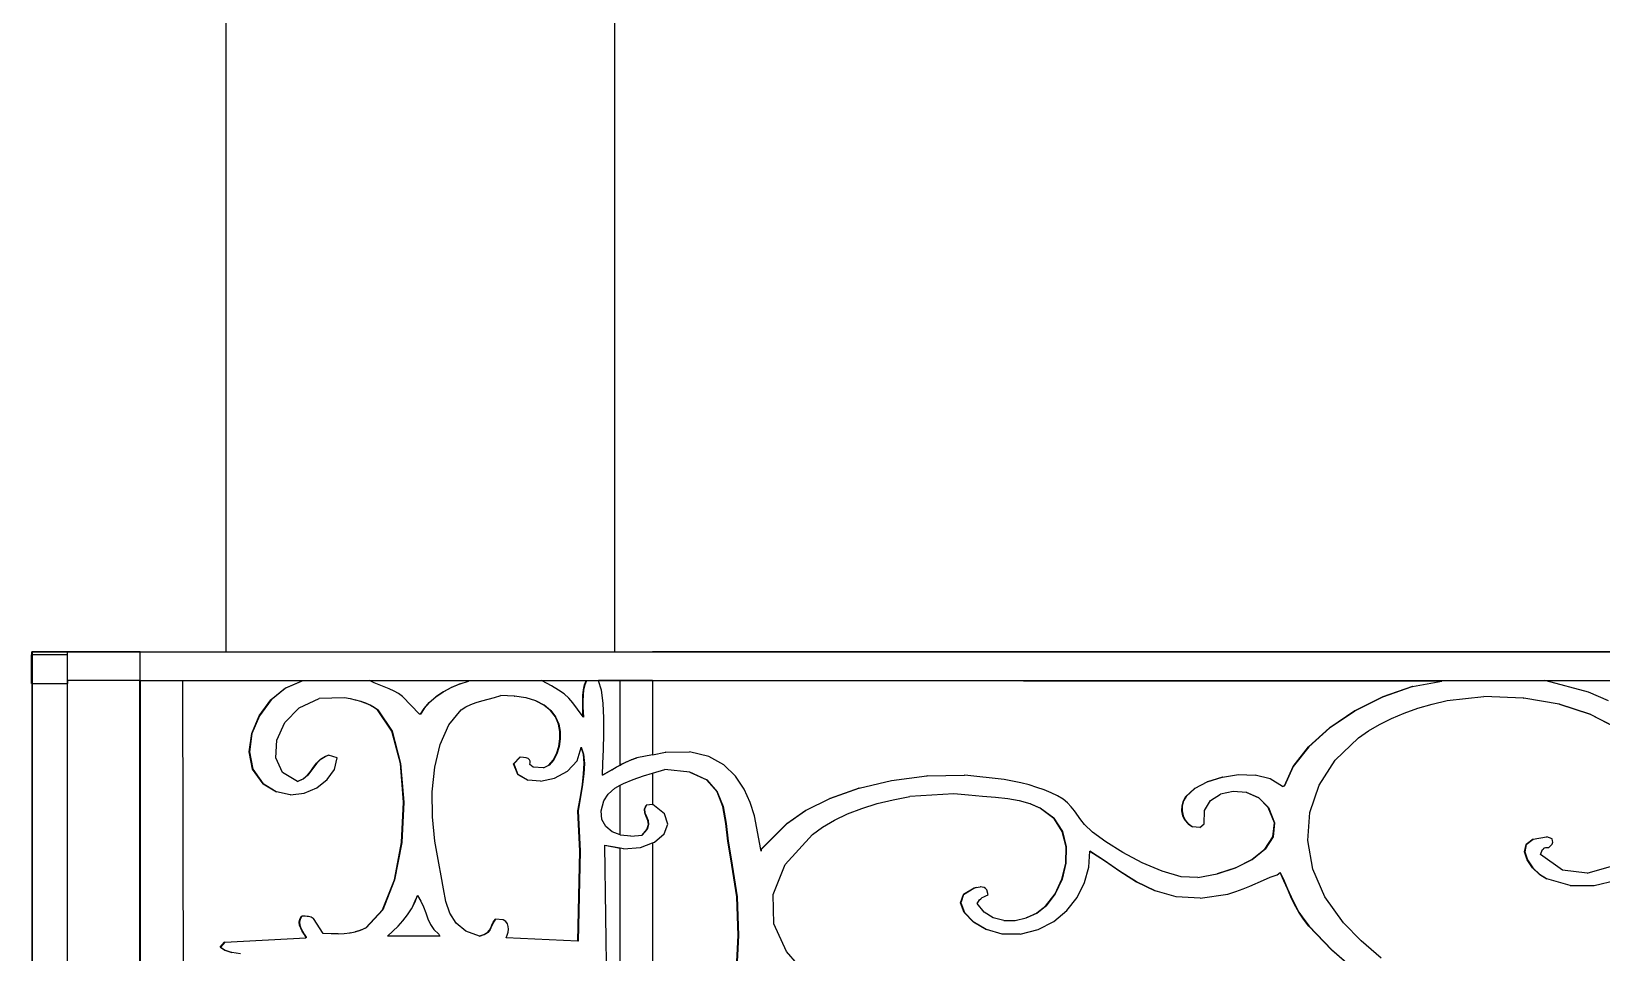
# Model space of a CAD drawing. Header units: inches. Extents: x 1397 to 20304, y -27267 to -746.
# Drawn here: x 13916.46 to 13952.83, y -23844.72 to -23823.38 of the extents above; entities that cross this region are included whole.
import ezdxf

# ---------------------------------------------------------------- set-up
doc = ezdxf.new("R2010")
doc.units = ezdxf.units.IN
doc.header["$LTSCALE"] = 17
doc.header["$MEASUREMENT"] = 0
doc.layers.add('25 BOT BAR', color=12, linetype='Continuous', lineweight=25)

# ---------------------------------------------------------------- blocks, each defined once
blk = doc.blocks.new('A$C99292ed1')
for p, q in [((0, 28.995), (0, 29.825)), ((0.01, 29.825), (0, 29.825)), ((0.015, 29.91), (0.01, 29.91)), ((0.01, 29.825), (0.01, 29.91)), ((0.01, 29.081), (0.01, 29.825)), ((0.015, 29.825), (0.01, 29.825)), ((2.519, 29.91), (0.015, 29.91)), ((0.015, 29.825), (0.015, 29.91)), ((0.825, 29.825), (0.015, 29.825)), ((0.015, 29.825), (0.015, 29.081)), ((0.825, 29.825), (0.825, 29.081)), ((0.839, 29.081), (0.839, 29.91)), ((2.519, 29.081), (2.519, 29.91)), ((2.519, 29.91), (3.227, 29.91)), ((3.227, 29.91), (13.639, 29.91)), ((13.639, 29.91), (14.387, 29.91)), ((36.749, 29.91), (14.387, 29.91)), ((0, 28.995), (0.015, 28.995)), ((0.01, 29.081), (0.015, 29.081)), ((0.015, 29.081), (0.015, 28.995)), ((0.015, 28.995), (0.825, 28.995)), ((0.015, 0), (0.015, 28.995)), ((0.825, 29.081), (0.825, 28.995)), ((0.839, 29.081), (0.825, 29.081)), ((0.839, 28.995), (0.825, 28.995)), ((0.839, 29.081), (0.839, 28.995)), ((2.514, 29.081), (0.839, 29.081)), ((0.839, 0), (0.839, 28.995)), ((2.514, 0), (2.514, 29.081)), ((2.519, 29.081), (2.514, 29.081)), ((2.519, 29.07), (2.519, 29.081)), ((3.511, 29.07), (2.519, 29.07)), ((2.519, 29.07), (2.519, 15.371)), ((3.511, 29.07), (3.511, 29.081)), ((3.511, 29.081), (6.259, 29.081)), ((3.524, 15.371), (3.511, 29.07)), ((6.259, 29.07), (3.511, 29.07)), ((5.545, 28.519), (5.88, 28.866)), ((5.884, 28.866), (5.55, 28.519)), ((5.88, 28.866), (6.259, 29.06)), ((5.884, 28.866), (5.88, 28.866)), ((6.263, 29.06), (5.884, 28.866)), ((6.259, 29.07), (6.259, 29.081)), ((6.259, 29.081), (6.263, 29.081)), ((6.259, 29.06), (6.259, 29.07)), ((6.263, 29.07), (6.259, 29.07)), ((6.263, 29.06), (6.259, 29.06)), ((6.263, 29.081), (6.263, 29.07)), ((7.844, 29.07), (6.263, 29.07)), ((6.263, 29.07), (6.263, 29.06)), ((7.844, 29.07), (7.826, 29.081)), ((7.826, 29.081), (10.127, 29.081)), ((7.938, 29.015), (7.844, 29.07)), ((10.127, 29.07), (7.844, 29.07)), ((8.054, 28.956), (7.938, 29.015)), ((8.172, 28.898), (8.054, 28.956)), ((8.289, 28.84), (8.172, 28.898)), ((8.4, 28.777), (8.289, 28.84)), ((8.503, 28.706), (8.4, 28.777)), ((9.365, 28.607), (9.537, 28.755)), ((9.542, 28.755), (9.37, 28.607)), ((9.537, 28.755), (9.726, 28.884)), ((9.542, 28.755), (9.537, 28.755)), ((9.731, 28.884), (9.542, 28.755)), ((9.726, 28.884), (9.924, 28.987)), ((9.731, 28.884), (9.726, 28.884)), ((9.929, 28.987), (9.731, 28.884)), ((9.929, 28.987), (9.924, 28.987)), ((9.929, 28.987), (10.127, 29.06)), ((10.127, 29.07), (10.127, 29.081)), ((10.127, 29.081), (10.132, 29.081)), ((10.127, 29.06), (10.127, 29.07)), ((10.132, 29.07), (10.127, 29.07)), ((10.132, 29.06), (10.127, 29.06)), ((10.132, 29.081), (10.132, 29.07)), ((11.834, 29.07), (10.132, 29.07)), ((10.132, 29.07), (10.132, 29.06)), ((11.834, 29.07), (11.818, 29.081)), ((11.818, 29.081), (12.855, 29.081)), ((12.044, 28.931), (11.834, 29.07)), ((12.851, 29.07), (11.834, 29.07)), ((12.213, 28.807), (12.044, 28.931)), ((12.342, 28.693), (12.213, 28.807)), ((12.773, 28.657), (12.786, 28.816)), ((12.791, 28.816), (12.778, 28.657)), ((12.786, 28.816), (12.812, 28.96)), ((12.791, 28.816), (12.786, 28.816)), ((12.817, 28.96), (12.791, 28.816)), ((12.812, 28.96), (12.851, 29.07)), ((12.817, 28.96), (12.812, 28.96)), ((12.856, 29.07), (12.817, 28.96)), ((12.851, 29.07), (12.855, 29.081)), ((12.856, 29.07), (12.851, 29.07)), ((12.855, 29.081), (12.859, 29.081)), ((12.859, 29.081), (12.856, 29.07)), ((13.135, 29.07), (12.856, 29.07)), ((13.135, 29.07), (13.132, 29.081)), ((13.639, 29.08), (13.132, 29.081)), ((13.206, 28.802), (13.135, 29.07)), ((13.639, 29.07), (13.135, 29.07)), ((13.247, 28.429), (13.206, 28.802)), ((14.387, 29.079), (13.639, 29.08)), ((13.639, 29.07), (13.639, 29.08)), ((14.387, 29.07), (13.639, 29.07)), ((13.639, 26.635), (13.639, 29.07)), ((14.387, 29.079), (14.387, 29.07)), ((14.387, 29.079), (22.979, 29.07)), ((14.387, 29.07), (14.387, 26.932)), ((22.979, 29.07), (14.387, 29.07)), ((22.979, 29.07), (22.984, 29.07)), ((35.085, 29.07), (22.984, 29.07)), ((22.984, 29.07), (32.668, 29.06)), ((31.3, 28.612), (31.982, 28.908)), ((31.987, 28.908), (31.305, 28.612)), ((31.987, 28.908), (31.982, 28.908)), ((31.987, 28.908), (32.668, 29.06)), ((32.668, 29.06), (32.672, 29.06)), ((35.085, 29.07), (35.053, 29.081)), ((35.053, 29.081), (36.734, 29.076)), ((36.07, 28.749), (35.085, 29.07)), ((36.734, 29.07), (35.085, 29.07)), ((36.531, 28.498), (36.07, 28.749)), ((5.279, 28.065), (5.545, 28.519)), ((5.55, 28.519), (5.284, 28.065)), ((5.55, 28.519), (5.545, 28.519)), ((6.199, 28.294), (6.666, 28.561)), ((7.255, 28.583), (6.666, 28.561)), ((7.383, 28.553), (7.255, 28.583)), ((7.388, 28.553), (7.383, 28.553)), ((7.51, 28.517), (7.388, 28.553)), ((7.515, 28.517), (7.51, 28.517)), ((7.63, 28.474), (7.515, 28.517)), ((7.743, 28.424), (7.63, 28.474)), ((7.635, 28.474), (7.63, 28.474)), ((7.635, 28.474), (7.748, 28.424)), ((7.846, 28.367), (7.743, 28.424)), ((7.748, 28.424), (7.743, 28.424)), ((7.748, 28.424), (7.851, 28.367)), ((8.594, 28.624), (8.503, 28.706)), ((8.59, 28.623), (8.591, 28.622)), ((8.991, 28.106), (8.594, 28.624)), ((9.096, 28.277), (9.216, 28.446)), ((9.221, 28.446), (9.101, 28.277)), ((9.216, 28.446), (9.365, 28.607)), ((9.221, 28.446), (9.216, 28.446)), ((9.37, 28.607), (9.221, 28.446)), ((9.37, 28.607), (9.365, 28.607)), ((10.062, 28.322), (10.177, 28.393)), ((10.177, 28.393), (10.301, 28.451)), ((10.301, 28.451), (10.434, 28.499)), ((10.434, 28.499), (10.723, 28.591)), ((10.723, 28.591), (10.875, 28.645)), ((11.182, 28.632), (10.875, 28.645)), ((11.182, 28.632), (11.187, 28.632)), ((11.453, 28.579), (11.187, 28.632)), ((11.458, 28.579), (11.453, 28.579)), ((11.684, 28.49), (11.458, 28.579)), ((11.875, 28.367), (11.684, 28.49)), ((11.688, 28.49), (11.684, 28.49)), ((11.688, 28.49), (11.879, 28.367)), ((12.447, 28.574), (12.342, 28.693)), ((12.545, 28.433), (12.447, 28.574)), ((12.652, 28.254), (12.545, 28.433)), ((12.769, 28.491), (12.773, 28.657)), ((12.771, 28.325), (12.769, 28.491)), ((12.774, 28.491), (12.769, 28.491)), ((12.778, 28.657), (12.773, 28.657)), ((12.778, 28.657), (12.774, 28.491)), ((12.774, 28.491), (12.776, 28.325)), ((13.262, 27.997), (13.247, 28.429)), ((30.652, 28.202), (31.3, 28.612)), ((31.305, 28.612), (30.657, 28.202)), ((31.305, 28.612), (31.3, 28.612)), ((32.114, 28.278), (32.447, 28.399)), ((32.447, 28.399), (32.796, 28.5)), ((32.796, 28.5), (33.64, 28.624)), ((34.563, 28.57), (33.64, 28.624)), ((34.563, 28.57), (34.568, 28.57)), ((35.387, 28.396), (34.568, 28.57)), ((36.101, 28.111), (35.387, 28.396)), ((35.392, 28.396), (35.387, 28.396)), ((35.392, 28.396), (36.105, 28.111)), ((5.104, 27.549), (5.279, 28.065)), ((5.284, 28.065), (5.109, 27.549)), ((5.284, 28.065), (5.279, 28.065)), ((5.867, 27.864), (6.199, 28.294)), ((7.939, 28.303), (7.846, 28.367)), ((7.851, 28.367), (7.846, 28.367)), ((7.851, 28.367), (7.944, 28.303)), ((8.019, 28.23), (7.939, 28.303)), ((7.944, 28.303), (7.939, 28.303)), ((7.944, 28.303), (8.024, 28.23)), ((8.349, 27.616), (8.019, 28.23)), ((8.024, 28.23), (8.019, 28.23)), ((8.024, 28.23), (8.354, 27.616)), ((9.011, 28.106), (8.991, 28.106)), ((9.011, 28.106), (9.096, 28.277)), ((9.016, 28.106), (9.011, 28.106)), ((9.101, 28.277), (9.016, 28.106)), ((9.101, 28.277), (9.096, 28.277)), ((9.669, 27.799), (9.958, 28.23)), ((9.958, 28.23), (10.062, 28.322)), ((12.026, 28.212), (11.875, 28.367)), ((11.879, 28.367), (11.875, 28.367)), ((11.879, 28.367), (12.031, 28.212)), ((12.138, 28.027), (12.026, 28.212)), ((12.031, 28.212), (12.026, 28.212)), ((12.031, 28.212), (12.142, 28.027)), ((12.21, 27.816), (12.138, 28.027)), ((12.142, 28.027), (12.138, 28.027)), ((12.142, 28.027), (12.215, 27.816)), ((12.78, 28.032), (12.652, 28.254)), ((12.776, 28.166), (12.771, 28.325)), ((12.776, 28.325), (12.771, 28.325)), ((12.776, 28.325), (12.781, 28.166)), ((12.78, 28.032), (12.776, 28.166)), ((12.781, 28.166), (12.776, 28.166)), ((12.785, 28.023), (12.78, 28.032)), ((12.781, 28.166), (12.785, 28.023)), ((30.07, 27.708), (30.652, 28.202)), ((30.657, 28.202), (30.075, 27.708)), ((30.657, 28.202), (30.652, 28.202)), ((31.501, 27.983), (31.798, 28.139)), ((31.798, 28.139), (32.114, 28.278)), ((36.698, 27.722), (36.101, 28.111)), ((36.105, 28.111), (36.101, 28.111)), ((36.105, 28.111), (36.702, 27.722)), ((5.683, 27.353), (5.867, 27.864)), ((9.466, 27.234), (9.669, 27.799)), ((12.24, 27.611), (12.21, 27.816)), ((12.215, 27.816), (12.21, 27.816)), ((12.215, 27.816), (12.245, 27.611)), ((13.261, 27.538), (13.262, 27.997)), ((29.584, 27.161), (30.07, 27.708)), ((30.075, 27.708), (29.589, 27.161)), ((30.075, 27.708), (30.07, 27.708)), ((30.97, 27.623), (31.224, 27.81)), ((31.224, 27.81), (31.501, 27.983)), ((5.045, 27.019), (5.104, 27.549)), ((5.109, 27.549), (5.049, 27.019)), ((5.109, 27.549), (5.104, 27.549)), ((5.663, 26.843), (5.683, 27.353)), ((8.548, 26.683), (8.349, 27.616)), ((8.354, 27.616), (8.349, 27.616)), ((8.354, 27.616), (8.553, 26.683)), ((12.217, 27.169), (12.242, 27.391)), ((12.247, 27.391), (12.222, 27.169)), ((12.242, 27.391), (12.24, 27.611)), ((12.245, 27.611), (12.24, 27.611)), ((12.247, 27.391), (12.242, 27.391)), ((12.245, 27.611), (12.247, 27.391)), ((13.25, 27.088), (13.261, 27.538)), ((30.2, 26.78), (30.738, 27.422)), ((30.738, 27.422), (30.97, 27.623)), ((5.124, 26.518), (5.045, 27.019)), ((5.049, 27.019), (5.045, 27.019)), ((5.049, 27.019), (5.129, 26.518)), ((6.804, 26.882), (6.879, 26.924)), ((6.881, 26.923), (6.809, 26.882)), ((6.879, 26.924), (6.881, 26.923)), ((6.883, 26.924), (6.881, 26.923)), ((7.082, 26.841), (6.883, 26.924)), ((9.341, 26.576), (9.466, 27.234)), ((12.088, 26.777), (12.165, 26.96)), ((12.17, 26.96), (12.093, 26.777)), ((12.165, 26.96), (12.217, 27.169)), ((12.17, 26.96), (12.165, 26.96)), ((12.222, 27.169), (12.17, 26.96)), ((12.222, 27.169), (12.217, 27.169)), ((12.64, 26.757), (12.733, 27.143)), ((12.733, 27.143), (12.736, 27.152)), ((12.786, 26.948), (12.733, 27.143)), ((12.736, 27.152), (12.79, 26.948)), ((12.803, 26.683), (12.786, 26.948)), ((12.79, 26.948), (12.786, 26.948)), ((12.79, 26.948), (12.808, 26.683)), ((13.238, 26.678), (13.25, 27.088)), ((14.387, 26.932), (14.025, 26.841)), ((14.387, 26.932), (14.69, 27.007)), ((14.694, 27.007), (14.69, 27.007)), ((14.694, 27.007), (15.241, 27.015)), ((15.246, 27.015), (15.241, 27.015)), ((15.69, 26.883), (15.246, 27.015)), ((29.224, 26.592), (29.584, 27.161)), ((29.589, 27.161), (29.229, 26.592)), ((29.589, 27.161), (29.584, 27.161)), ((5.818, 26.417), (5.663, 26.843)), ((6.471, 26.455), (6.536, 26.576)), ((6.541, 26.576), (6.476, 26.455)), ((6.536, 26.576), (6.605, 26.694)), ((6.541, 26.576), (6.536, 26.576)), ((6.61, 26.694), (6.541, 26.576)), ((6.605, 26.694), (6.69, 26.799)), ((6.61, 26.694), (6.605, 26.694)), ((6.694, 26.799), (6.61, 26.694)), ((6.69, 26.799), (6.804, 26.882)), ((6.694, 26.799), (6.69, 26.799)), ((6.809, 26.882), (6.694, 26.799)), ((6.809, 26.882), (6.804, 26.882)), ((7.019, 26.508), (7.082, 26.841)), ((8.622, 25.565), (8.548, 26.683)), ((8.553, 26.683), (8.548, 26.683)), ((8.553, 26.683), (8.627, 25.565)), ((9.284, 25.862), (9.341, 26.576)), ((11.169, 26.675), (11.317, 26.862)), ((11.267, 26.365), (11.169, 26.675)), ((11.173, 26.675), (11.169, 26.675)), ((11.322, 26.862), (11.173, 26.675)), ((11.173, 26.675), (11.271, 26.365)), ((11.322, 26.862), (11.317, 26.862)), ((11.322, 26.862), (11.324, 26.861)), ((11.398, 26.856), (11.324, 26.861)), ((11.458, 26.842), (11.398, 26.856)), ((11.504, 26.82), (11.458, 26.842)), ((11.535, 26.79), (11.504, 26.82)), ((11.552, 26.752), (11.535, 26.79)), ((11.545, 26.654), (11.555, 26.707)), ((11.62, 26.571), (11.545, 26.654)), ((11.555, 26.707), (11.552, 26.752)), ((11.863, 26.551), (11.62, 26.571)), ((11.863, 26.551), (11.987, 26.636)), ((11.868, 26.551), (11.863, 26.551)), ((11.992, 26.636), (11.868, 26.551)), ((11.987, 26.636), (12.088, 26.777)), ((11.992, 26.636), (11.987, 26.636)), ((12.093, 26.777), (11.992, 26.636)), ((12.093, 26.777), (12.088, 26.777)), ((12.418, 26.454), (12.64, 26.757)), ((12.792, 26.381), (12.803, 26.683)), ((12.808, 26.683), (12.797, 26.381)), ((12.808, 26.683), (12.803, 26.683)), ((13.232, 26.346), (13.238, 26.678)), ((13.441, 26.493), (13.548, 26.571)), ((13.553, 26.571), (13.446, 26.493)), ((13.548, 26.571), (13.639, 26.635)), ((13.553, 26.571), (13.548, 26.571)), ((13.639, 26.631), (13.553, 26.571)), ((13.639, 26.635), (13.658, 26.648)), ((13.663, 26.648), (13.639, 26.631)), ((13.639, 26.631), (13.639, 26.635)), ((13.658, 26.648), (13.772, 26.72)), ((13.663, 26.648), (13.658, 26.648)), ((13.777, 26.72), (13.663, 26.648)), ((13.772, 26.72), (13.892, 26.785)), ((13.777, 26.72), (13.772, 26.72)), ((13.897, 26.785), (13.777, 26.72)), ((13.892, 26.785), (14.02, 26.841)), ((13.897, 26.785), (13.892, 26.785)), ((14.025, 26.841), (13.897, 26.785)), ((14.025, 26.841), (14.02, 26.841)), ((16.04, 26.64), (15.69, 26.883)), ((16.308, 26.316), (16.04, 26.64)), ((29.023, 26.032), (29.224, 26.592)), ((29.229, 26.592), (29.027, 26.032)), ((29.229, 26.592), (29.224, 26.592)), ((29.826, 26.052), (30.2, 26.78)), ((5.366, 26.094), (5.124, 26.518)), ((5.129, 26.518), (5.124, 26.518)), ((5.129, 26.518), (5.371, 26.094)), ((6.162, 26.158), (5.818, 26.417)), ((6.162, 26.158), (6.296, 26.237)), ((6.301, 26.237), (6.164, 26.157)), ((6.296, 26.237), (6.395, 26.339)), ((6.301, 26.237), (6.296, 26.237)), ((6.4, 26.339), (6.301, 26.237)), ((6.395, 26.339), (6.471, 26.455)), ((6.4, 26.339), (6.395, 26.339)), ((6.476, 26.455), (6.4, 26.339)), ((6.476, 26.455), (6.471, 26.455)), ((6.613, 25.976), (6.854, 26.212)), ((6.854, 26.212), (7.019, 26.508)), ((11.491, 26.198), (11.267, 26.365)), ((11.271, 26.365), (11.267, 26.365)), ((11.271, 26.365), (11.495, 26.198)), ((11.495, 26.198), (11.491, 26.198)), ((11.79, 26.164), (11.495, 26.198)), ((11.795, 26.164), (12.119, 26.253)), ((12.119, 26.253), (12.418, 26.454)), ((12.763, 26.068), (12.792, 26.381)), ((12.797, 26.381), (12.768, 26.068)), ((12.797, 26.381), (12.792, 26.381)), ((13.339, 26.416), (13.231, 26.343)), ((13.231, 26.343), (13.232, 26.346)), ((13.232, 26.346), (13.335, 26.416)), ((13.335, 26.416), (13.441, 26.493)), ((13.339, 26.416), (13.335, 26.416)), ((13.446, 26.493), (13.339, 26.416)), ((13.446, 26.493), (13.441, 26.493)), ((13.713, 26.1), (13.938, 26.219)), ((13.938, 26.219), (14.181, 26.322)), ((14.181, 26.322), (14.387, 26.401)), ((14.387, 26.401), (14.67, 26.509)), ((14.387, 26.401), (14.387, 25.491)), ((15.248, 26.431), (14.67, 26.509)), ((15.639, 26.205), (15.248, 26.431)), ((15.248, 26.431), (15.253, 26.431)), ((15.253, 26.431), (15.644, 26.205)), ((15.644, 26.205), (15.639, 26.205)), ((15.881, 25.862), (15.639, 26.205)), ((15.644, 26.205), (15.885, 25.862)), ((16.508, 25.941), (16.308, 26.316)), ((19.17, 25.968), (19.919, 26.192)), ((19.924, 26.192), (19.919, 26.192)), ((19.924, 26.192), (20.742, 26.322)), ((20.746, 26.322), (20.742, 26.322)), ((20.746, 26.322), (21.616, 26.338)), ((21.621, 26.338), (21.616, 26.338)), ((22.53, 26.219), (21.621, 26.338)), ((22.728, 26.173), (22.53, 26.219)), ((27.236, 26.149), (27.585, 26.288)), ((27.59, 26.288), (27.241, 26.149)), ((27.59, 26.288), (27.585, 26.288)), ((27.59, 26.288), (27.962, 26.358)), ((27.962, 26.358), (28.344, 26.345)), ((28.691, 26.235), (28.344, 26.345)), ((28.976, 26.013), (28.691, 26.235)), ((5.669, 25.86), (5.366, 26.094)), ((5.371, 26.094), (5.366, 26.094)), ((5.371, 26.094), (5.674, 25.86)), ((5.674, 25.86), (5.669, 25.86)), ((5.993, 25.777), (5.674, 25.86)), ((5.998, 25.777), (6.319, 25.824)), ((6.164, 26.157), (6.162, 26.158)), ((6.319, 25.824), (6.613, 25.976)), ((9.287, 25.134), (9.284, 25.862)), ((11.791, 26.164), (11.79, 26.164)), ((11.795, 26.164), (11.791, 26.164)), ((12.724, 25.768), (12.763, 26.068)), ((12.768, 26.068), (12.729, 25.768)), ((12.768, 26.068), (12.763, 26.068)), ((13.36, 25.795), (13.516, 25.961)), ((13.516, 25.961), (13.639, 26.048)), ((13.639, 26.048), (13.713, 26.1)), ((13.639, 24.614), (13.639, 26.048)), ((15.885, 25.862), (15.881, 25.862)), ((16.015, 25.431), (15.881, 25.862)), ((15.885, 25.862), (16.02, 25.431)), ((16.652, 25.546), (16.508, 25.941)), ((18.498, 25.67), (19.165, 25.968)), ((19.17, 25.968), (18.503, 25.67)), ((19.17, 25.968), (19.165, 25.968)), ((22.921, 26.119), (22.728, 26.173)), ((23.109, 26.058), (22.921, 26.119)), ((23.29, 25.989), (23.109, 26.058)), ((23.461, 25.914), (23.29, 25.989)), ((23.622, 25.831), (23.461, 25.914)), ((23.77, 25.742), (23.622, 25.831)), ((26.741, 25.721), (26.945, 25.955)), ((26.949, 25.955), (26.746, 25.721)), ((26.945, 25.955), (27.236, 26.149)), ((26.949, 25.955), (26.945, 25.955)), ((27.241, 26.149), (26.949, 25.955)), ((27.241, 26.149), (27.236, 26.149)), ((27.84, 25.871), (27.546, 25.793)), ((28.145, 25.836), (27.84, 25.871)), ((28.43, 25.684), (28.145, 25.836)), ((28.15, 25.836), (28.145, 25.836)), ((28.15, 25.836), (28.435, 25.684)), ((28.976, 26.013), (29.023, 26.032)), ((28.978, 26.011), (28.976, 26.013)), ((29.027, 26.032), (28.978, 26.011)), ((29.027, 26.032), (29.023, 26.032)), ((29.616, 25.266), (29.826, 26.052)), ((5.996, 25.778), (5.993, 25.777)), ((5.998, 25.777), (5.996, 25.778)), ((8.574, 24.395), (8.622, 25.565)), ((8.627, 25.565), (8.579, 24.395)), ((8.627, 25.565), (8.622, 25.565)), ((12.656, 25.306), (12.724, 25.768)), ((12.729, 25.768), (12.661, 25.306)), ((12.729, 25.768), (12.724, 25.768)), ((13.195, 25.308), (13.256, 25.597)), ((13.256, 25.597), (13.36, 25.795)), ((14.198, 25.355), (14.243, 25.472)), ((14.248, 25.472), (14.203, 25.355)), ((14.248, 25.472), (14.243, 25.472)), ((14.387, 25.491), (14.248, 25.472)), ((14.387, 25.491), (14.392, 25.493)), ((14.397, 25.493), (14.392, 25.493)), ((14.668, 25.221), (14.397, 25.493)), ((16.753, 25.161), (16.652, 25.546)), ((17.934, 25.318), (18.498, 25.67)), ((18.503, 25.67), (17.939, 25.318)), ((18.503, 25.67), (18.498, 25.67)), ((19.233, 25.38), (19.587, 25.518)), ((19.587, 25.518), (19.96, 25.632)), ((19.96, 25.632), (20.348, 25.721)), ((21.365, 25.804), (20.348, 25.721)), ((21.704, 25.761), (21.365, 25.804)), ((21.704, 25.761), (21.709, 25.761)), ((22.027, 25.728), (21.709, 25.761)), ((22.032, 25.728), (22.027, 25.728)), ((22.331, 25.695), (22.032, 25.728)), ((22.335, 25.695), (22.331, 25.695)), ((22.616, 25.654), (22.335, 25.695)), ((22.621, 25.654), (22.616, 25.654)), ((22.883, 25.596), (22.621, 25.654)), ((22.888, 25.596), (22.883, 25.596)), ((23.134, 25.51), (22.888, 25.596)), ((23.369, 25.389), (23.134, 25.51)), ((23.139, 25.51), (23.134, 25.51)), ((23.139, 25.51), (23.374, 25.389)), ((23.899, 25.644), (23.77, 25.742)), ((24.003, 25.539), (23.899, 25.644)), ((24.087, 25.428), (24.003, 25.539)), ((26.655, 25.456), (26.685, 25.596)), ((26.69, 25.596), (26.659, 25.456)), ((26.685, 25.596), (26.741, 25.721)), ((26.69, 25.596), (26.685, 25.596)), ((26.746, 25.721), (26.69, 25.596)), ((26.746, 25.721), (26.741, 25.721)), ((27.17, 25.319), (27.31, 25.607)), ((27.31, 25.607), (27.546, 25.793)), ((28.651, 25.41), (28.43, 25.684)), ((28.435, 25.684), (28.43, 25.684)), ((28.435, 25.684), (28.655, 25.41)), ((9.341, 24.431), (9.287, 25.134)), ((12.706, 24.145), (12.656, 25.306)), ((12.661, 25.306), (12.656, 25.306)), ((12.661, 25.306), (12.711, 24.145)), ((13.215, 25.061), (13.195, 25.308)), ((14.203, 25.355), (14.198, 25.355)), ((14.206, 25.248), (14.198, 25.355)), ((14.203, 25.355), (14.21, 25.248)), ((14.21, 25.248), (14.206, 25.248)), ((14.241, 25.142), (14.206, 25.248)), ((14.21, 25.248), (14.246, 25.142)), ((14.246, 25.142), (14.241, 25.142)), ((14.279, 25.031), (14.241, 25.142)), ((14.246, 25.142), (14.284, 25.031)), ((14.744, 24.926), (14.668, 25.221)), ((16.085, 24.943), (16.015, 25.431)), ((16.02, 25.431), (16.015, 25.431)), ((16.02, 25.431), (16.09, 24.943)), ((16.897, 24.186), (16.753, 25.161)), ((17.492, 24.933), (17.934, 25.318)), ((17.939, 25.318), (17.497, 24.933)), ((17.939, 25.318), (17.934, 25.318)), ((18.599, 25.041), (18.903, 25.221)), ((18.903, 25.221), (19.233, 25.38)), ((23.682, 25.097), (23.369, 25.389)), ((23.374, 25.389), (23.369, 25.389)), ((23.374, 25.389), (23.686, 25.097)), ((23.876, 24.711), (23.682, 25.097)), ((23.686, 25.097), (23.682, 25.097)), ((23.686, 25.097), (23.881, 24.711)), ((24.161, 25.309), (24.087, 25.428)), ((24.305, 25.051), (24.161, 25.309)), ((26.65, 25.311), (26.655, 25.456)), ((26.671, 25.168), (26.65, 25.311)), ((26.655, 25.311), (26.65, 25.311)), ((26.659, 25.456), (26.655, 25.456)), ((26.659, 25.456), (26.655, 25.311)), ((26.655, 25.311), (26.676, 25.168)), ((26.718, 25.038), (26.671, 25.168)), ((26.676, 25.168), (26.671, 25.168)), ((26.676, 25.168), (26.723, 25.038)), ((27.168, 24.933), (27.17, 25.319)), ((28.793, 24.961), (28.651, 25.41)), ((28.655, 25.41), (28.651, 25.41)), ((28.655, 25.41), (28.798, 24.961)), ((29.568, 24.448), (29.616, 25.266)), ((13.303, 24.858), (13.215, 25.061)), ((13.451, 24.706), (13.303, 24.858)), ((14.144, 24.601), (14.256, 24.768)), ((14.261, 24.768), (14.149, 24.601)), ((14.256, 24.768), (14.292, 24.909)), ((14.261, 24.768), (14.256, 24.768)), ((14.297, 24.909), (14.261, 24.768)), ((14.284, 25.031), (14.279, 25.031)), ((14.292, 24.909), (14.279, 25.031)), ((14.284, 25.031), (14.297, 24.909)), ((14.297, 24.909), (14.292, 24.909)), ((14.656, 24.644), (14.744, 24.926)), ((16.09, 24.943), (16.085, 24.943)), ((16.134, 24.428), (16.085, 24.943)), ((16.09, 24.943), (16.138, 24.428)), ((16.897, 24.186), (17.492, 24.933)), ((17.497, 24.933), (16.901, 24.186)), ((17.497, 24.933), (17.492, 24.933)), ((18.092, 24.622), (18.328, 24.84)), ((18.328, 24.84), (18.599, 25.041)), ((24.39, 24.912), (24.305, 25.051)), ((24.576, 24.694), (24.39, 24.912)), ((26.791, 24.929), (26.718, 25.038)), ((26.723, 25.038), (26.718, 25.038)), ((26.723, 25.038), (26.796, 24.929)), ((26.89, 24.85), (26.791, 24.929)), ((26.796, 24.929), (26.791, 24.929)), ((26.796, 24.929), (26.895, 24.85)), ((26.895, 24.85), (26.89, 24.85)), ((27.064, 24.829), (26.895, 24.85)), ((27.068, 24.829), (27.064, 24.829)), ((27.068, 24.829), (27.168, 24.933)), ((28.756, 24.556), (28.793, 24.961)), ((28.798, 24.961), (28.761, 24.556)), ((28.798, 24.961), (28.793, 24.961)), ((8.409, 23.31), (8.574, 24.395)), ((8.579, 24.395), (8.414, 23.31)), ((8.579, 24.395), (8.574, 24.395)), ((9.437, 23.792), (9.341, 24.431)), ((13.639, 24.614), (13.451, 24.706)), ((13.648, 24.609), (13.639, 24.614)), ((13.884, 24.573), (13.648, 24.609)), ((13.884, 24.573), (14.144, 24.601)), ((14.112, 24.25), (14.387, 24.383)), ((14.149, 24.601), (14.144, 24.601)), ((14.387, 24.383), (14.435, 24.407)), ((14.387, 24.383), (14.387, 17.36)), ((14.435, 24.407), (14.656, 24.644)), ((16.202, 23.917), (16.134, 24.428)), ((16.138, 24.428), (16.134, 24.428)), ((16.138, 24.428), (16.207, 23.917)), ((17.462, 23.756), (18.092, 24.622)), ((23.965, 24.266), (23.876, 24.711)), ((23.881, 24.711), (23.876, 24.711)), ((23.881, 24.711), (23.97, 24.266)), ((24.886, 24.411), (24.576, 24.694)), ((25.282, 24.101), (24.886, 24.411)), ((28.573, 24.2), (28.756, 24.556)), ((28.761, 24.556), (28.577, 24.2)), ((28.761, 24.556), (28.756, 24.556)), ((29.682, 23.624), (29.568, 24.448)), ((34.622, 24.337), (34.782, 24.491)), ((34.787, 24.491), (34.627, 24.337)), ((34.787, 24.491), (34.782, 24.491)), ((34.787, 24.491), (35.098, 24.56)), ((35.098, 24.56), (35.099, 24.559)), ((35.103, 24.56), (35.099, 24.559)), ((35.227, 24.497), (35.103, 24.56)), ((35.223, 24.34), (35.234, 24.37)), ((35.236, 24.445), (35.227, 24.497)), ((35.234, 24.37), (35.239, 24.404)), ((35.239, 24.404), (35.236, 24.445)), ((12.656, 21.532), (12.706, 24.145)), ((12.711, 24.145), (12.661, 21.532)), ((12.711, 24.145), (12.706, 24.145)), ((13.281, 24.31), (13.281, 24.311)), ((13.281, 24.311), (13.639, 24.225)), ((13.639, 24.225), (13.281, 24.31)), ((13.38, 16.06), (13.281, 24.31)), ((13.712, 24.206), (13.639, 24.225)), ((13.639, 16.313), (13.639, 24.225)), ((13.715, 24.207), (13.712, 24.206)), ((13.717, 24.206), (13.715, 24.207)), ((13.717, 24.206), (14.112, 24.25)), ((16.897, 24.178), (16.897, 24.186)), ((16.901, 24.186), (16.897, 24.186)), ((16.901, 24.145), (16.897, 24.178)), ((16.901, 24.186), (16.901, 24.145)), ((23.959, 23.794), (23.965, 24.266)), ((23.97, 24.266), (23.963, 23.794)), ((23.97, 24.266), (23.965, 24.266)), ((24.492, 23.683), (24.514, 24.141)), ((24.514, 24.145), (24.854, 23.871)), ((24.514, 24.141), (24.514, 24.145)), ((24.849, 23.871), (24.514, 24.141)), ((25.73, 23.804), (25.282, 24.101)), ((28.274, 23.899), (28.573, 24.2)), ((28.577, 24.2), (28.279, 23.899)), ((28.577, 24.2), (28.573, 24.2)), ((34.588, 24.126), (34.622, 24.337)), ((34.593, 24.126), (34.588, 24.126)), ((34.648, 23.89), (34.588, 24.126)), ((34.627, 24.337), (34.593, 24.126)), ((34.593, 24.126), (34.653, 23.89)), ((34.627, 24.337), (34.622, 24.337)), ((34.954, 24.041), (35.003, 24.186)), ((35.469, 23.588), (34.954, 24.041)), ((35.003, 24.186), (35.022, 24.21)), ((35.022, 24.21), (35.034, 24.226)), ((35.034, 24.226), (35.045, 24.235)), ((35.045, 24.235), (35.058, 24.24)), ((35.058, 24.24), (35.078, 24.243)), ((35.078, 24.243), (35.108, 24.245)), ((35.108, 24.245), (35.152, 24.249)), ((35.152, 24.249), (35.182, 24.283)), ((35.182, 24.283), (35.206, 24.312)), ((35.206, 24.312), (35.223, 24.34)), ((9.495, 23.426), (9.437, 23.792)), ((16.34, 22.818), (16.202, 23.917)), ((16.207, 23.917), (16.202, 23.917)), ((16.207, 23.917), (16.345, 22.818)), ((17.178, 22.887), (17.462, 23.756)), ((23.87, 23.328), (23.959, 23.794)), ((23.963, 23.794), (23.875, 23.328)), ((23.963, 23.794), (23.959, 23.794)), ((24.393, 23.23), (24.492, 23.683)), ((25.207, 23.561), (24.849, 23.871)), ((24.854, 23.871), (24.849, 23.871)), ((24.854, 23.871), (25.212, 23.561)), ((26.192, 23.558), (25.73, 23.804)), ((27.463, 23.483), (27.894, 23.658)), ((27.898, 23.658), (27.467, 23.483)), ((27.894, 23.658), (28.274, 23.899)), ((27.898, 23.658), (27.894, 23.658)), ((28.279, 23.899), (27.898, 23.658)), ((28.279, 23.899), (28.274, 23.899)), ((34.774, 23.66), (34.648, 23.89)), ((34.653, 23.89), (34.648, 23.89)), ((34.653, 23.89), (34.778, 23.66)), ((34.934, 23.465), (34.774, 23.66)), ((34.778, 23.66), (34.774, 23.66)), ((34.778, 23.66), (34.938, 23.465)), ((36.037, 23.502), (36.597, 23.709)), ((8.132, 22.442), (8.409, 23.31)), ((8.414, 23.31), (8.137, 22.442)), ((8.414, 23.31), (8.409, 23.31)), ((9.542, 23.052), (9.495, 23.426)), ((23.711, 22.902), (23.87, 23.328)), ((23.875, 23.328), (23.716, 22.902)), ((23.875, 23.328), (23.87, 23.328)), ((25.596, 23.255), (25.207, 23.561)), ((25.212, 23.561), (25.207, 23.561)), ((25.212, 23.561), (25.6, 23.255)), ((26.634, 23.403), (26.192, 23.558)), ((27.019, 23.378), (26.634, 23.403)), ((27.019, 23.378), (27.463, 23.483)), ((27.467, 23.483), (27.463, 23.483)), ((28.226, 23.132), (28.538, 23.306)), ((28.538, 23.306), (28.693, 23.388)), ((28.693, 23.388), (28.854, 23.461)), ((28.854, 23.461), (28.924, 23.52)), ((28.924, 23.52), (28.928, 23.523)), ((29.01, 23.285), (28.924, 23.52)), ((28.928, 23.523), (29.015, 23.285)), ((29.093, 23.051), (29.01, 23.285)), ((29.015, 23.285), (29.01, 23.285)), ((29.015, 23.285), (29.097, 23.051)), ((29.957, 22.823), (29.682, 23.624)), ((35.098, 23.336), (34.934, 23.465)), ((34.938, 23.465), (34.934, 23.465)), ((34.938, 23.465), (35.103, 23.336)), ((35.103, 23.336), (35.098, 23.336)), ((35.644, 23.149), (35.103, 23.336)), ((36.034, 23.502), (35.469, 23.588)), ((36.034, 23.502), (36.037, 23.502)), ((36.195, 23.15), (36.713, 23.3)), ((9.602, 22.686), (9.542, 23.052)), ((21.588, 22.889), (21.831, 23.066)), ((21.836, 23.066), (21.593, 22.889)), ((21.831, 23.066), (21.88, 23.089)), ((21.836, 23.066), (21.831, 23.066)), ((21.885, 23.089), (21.836, 23.066)), ((21.885, 23.089), (21.88, 23.089)), ((21.885, 23.089), (21.929, 23.102)), ((21.933, 23.102), (21.929, 23.102)), ((21.933, 23.102), (21.976, 23.107)), ((21.976, 23.107), (21.978, 23.106)), ((21.981, 23.107), (21.978, 23.106)), ((22.026, 23.101), (21.981, 23.107)), ((22.067, 23.086), (22.026, 23.101)), ((22.103, 23.061), (22.067, 23.086)), ((22.134, 23.025), (22.103, 23.061)), ((22.158, 22.88), (22.134, 23.025)), ((24.222, 22.804), (24.393, 23.23)), ((26.027, 22.995), (25.596, 23.255)), ((25.6, 23.255), (25.596, 23.255)), ((25.6, 23.255), (26.032, 22.995)), ((26.032, 22.995), (26.027, 22.995)), ((26.515, 22.822), (26.032, 22.995)), ((27.713, 22.901), (27.895, 22.969)), ((27.895, 22.969), (28.065, 23.047)), ((28.065, 23.047), (28.226, 23.132)), ((29.175, 22.822), (29.093, 23.051)), ((29.097, 23.051), (29.093, 23.051)), ((29.097, 23.051), (29.18, 22.822)), ((35.644, 23.149), (36.195, 23.15)), ((8.801, 22.469), (8.879, 22.657)), ((8.833, 22.556), (8.801, 22.469)), ((8.908, 22.765), (8.833, 22.556)), ((8.874, 22.657), (8.833, 22.556)), ((8.908, 22.765), (8.874, 22.657)), ((8.879, 22.657), (8.874, 22.657)), ((8.879, 22.657), (8.942, 22.859)), ((8.942, 22.859), (8.908, 22.765)), ((8.942, 22.859), (9.024, 22.698)), ((9.024, 22.698), (9.084, 22.528)), ((9.694, 22.348), (9.602, 22.686)), ((16.345, 22.818), (16.34, 22.818)), ((16.371, 21.697), (16.34, 22.818)), ((16.345, 22.818), (16.376, 21.697)), ((17.2, 22.039), (17.178, 22.887)), ((21.523, 22.641), (21.588, 22.889)), ((21.608, 22.363), (21.523, 22.641)), ((21.528, 22.641), (21.523, 22.641)), ((21.593, 22.889), (21.528, 22.641)), ((21.528, 22.641), (21.613, 22.363)), ((21.593, 22.889), (21.588, 22.889)), ((21.91, 22.631), (21.937, 22.685)), ((22.068, 22.378), (21.91, 22.631)), ((21.937, 22.685), (21.963, 22.729)), ((21.963, 22.729), (21.992, 22.765)), ((21.992, 22.765), (22.024, 22.796)), ((22.024, 22.796), (22.061, 22.823)), ((22.061, 22.823), (22.105, 22.851)), ((22.105, 22.851), (22.158, 22.88)), ((23.493, 22.548), (23.711, 22.902)), ((23.716, 22.902), (23.498, 22.548)), ((23.716, 22.902), (23.711, 22.902)), ((23.983, 22.424), (24.222, 22.804)), ((26.519, 22.822), (26.515, 22.822)), ((27.071, 22.776), (26.519, 22.822)), ((27.072, 22.777), (27.071, 22.776)), ((27.076, 22.776), (27.072, 22.777)), ((27.076, 22.776), (27.713, 22.901)), ((29.261, 22.598), (29.175, 22.822)), ((29.18, 22.822), (29.175, 22.822)), ((29.18, 22.822), (29.266, 22.598)), ((29.357, 22.38), (29.261, 22.598)), ((29.266, 22.598), (29.261, 22.598)), ((29.266, 22.598), (29.361, 22.38)), ((30.391, 22.071), (29.957, 22.823)), ((6.218, 22.176), (6.259, 22.258)), ((6.263, 22.258), (6.223, 22.176)), ((6.259, 22.258), (6.263, 22.258)), ((6.288, 22.258), (6.263, 22.258)), ((6.344, 22.256), (6.288, 22.258)), ((6.388, 22.252), (6.344, 22.256)), ((6.422, 22.246), (6.388, 22.252)), ((6.451, 22.237), (6.422, 22.246)), ((6.477, 22.226), (6.451, 22.237)), ((6.505, 22.212), (6.477, 22.226)), ((6.536, 22.195), (6.505, 22.212)), ((6.533, 22.193), (6.533, 22.192)), ((6.759, 21.76), (6.536, 22.195)), ((7.746, 21.926), (8.132, 22.442)), ((8.137, 22.442), (7.751, 21.926)), ((8.137, 22.442), (8.132, 22.442)), ((8.607, 22.129), (8.71, 22.294)), ((8.71, 22.294), (8.801, 22.469)), ((9.084, 22.528), (9.133, 22.354)), ((9.133, 22.354), (9.182, 22.183)), ((9.841, 22.055), (9.694, 22.348)), ((21.816, 22.094), (21.608, 22.363)), ((21.613, 22.363), (21.608, 22.363)), ((21.613, 22.363), (21.821, 22.094)), ((22.279, 22.216), (22.068, 22.378)), ((22.525, 22.138), (22.279, 22.216)), ((22.788, 22.138), (23.045, 22.211)), ((23.045, 22.211), (23.288, 22.349)), ((23.05, 22.211), (23.045, 22.211)), ((23.292, 22.349), (23.05, 22.211)), ((23.288, 22.349), (23.493, 22.548)), ((23.292, 22.349), (23.288, 22.349)), ((23.498, 22.548), (23.292, 22.349)), ((23.498, 22.548), (23.493, 22.548)), ((23.68, 22.108), (23.983, 22.424)), ((29.466, 22.17), (29.357, 22.38)), ((29.361, 22.38), (29.357, 22.38)), ((29.361, 22.38), (29.47, 22.17)), ((6.204, 22.09), (6.218, 22.176)), ((6.213, 22.002), (6.204, 22.09)), ((6.209, 22.09), (6.204, 22.09)), ((6.223, 22.176), (6.209, 22.09)), ((6.209, 22.09), (6.218, 22.002)), ((6.238, 21.912), (6.213, 22.002)), ((6.218, 22.002), (6.213, 22.002)), ((6.223, 22.176), (6.218, 22.176)), ((6.218, 22.002), (6.243, 21.912)), ((6.274, 21.824), (6.238, 21.912)), ((6.243, 21.912), (6.238, 21.912)), ((6.243, 21.912), (6.279, 21.824)), ((6.316, 21.738), (6.274, 21.824)), ((6.279, 21.824), (6.274, 21.824)), ((6.279, 21.824), (6.321, 21.738)), ((7.503, 21.805), (7.625, 21.855)), ((7.63, 21.855), (7.508, 21.805)), ((7.625, 21.855), (7.746, 21.926)), ((7.63, 21.855), (7.625, 21.855)), ((7.751, 21.926), (7.63, 21.855)), ((7.751, 21.926), (7.746, 21.926)), ((8.247, 21.677), (8.374, 21.823)), ((8.374, 21.823), (8.495, 21.973)), ((8.495, 21.973), (8.607, 22.129)), ((9.182, 22.183), (9.241, 22.019)), ((9.241, 22.019), (9.323, 21.869)), ((9.323, 21.869), (9.437, 21.739)), ((10.062, 21.826), (9.841, 22.055)), ((10.377, 21.678), (10.062, 21.826)), ((10.564, 21.789), (10.61, 21.854)), ((10.615, 21.854), (10.569, 21.789)), ((10.61, 21.854), (10.639, 21.925)), ((10.615, 21.854), (10.61, 21.854)), ((10.644, 21.925), (10.615, 21.854)), ((10.639, 21.925), (10.664, 22.003)), ((10.644, 21.925), (10.639, 21.925)), ((10.669, 22.003), (10.644, 21.925)), ((10.664, 22.003), (10.696, 22.086)), ((10.669, 22.003), (10.664, 22.003)), ((10.701, 22.086), (10.669, 22.003)), ((10.696, 22.086), (10.747, 22.175)), ((10.701, 22.086), (10.696, 22.086)), ((10.751, 22.174), (10.701, 22.086)), ((10.747, 22.175), (10.751, 22.174)), ((10.925, 22.154), (10.751, 22.174)), ((10.987, 22.105), (10.925, 22.154)), ((11.026, 22.04), (10.987, 22.105)), ((11.045, 21.965), (11.026, 22.04)), ((11.04, 21.797), (11.049, 21.882)), ((11.049, 21.882), (11.045, 21.965)), ((17.488, 21.238), (17.2, 22.039)), ((22.118, 21.874), (21.816, 22.094)), ((21.821, 22.094), (21.816, 22.094)), ((21.821, 22.094), (22.123, 21.874)), ((22.123, 21.874), (22.118, 21.874)), ((22.488, 21.743), (22.123, 21.874)), ((22.525, 22.138), (22.788, 22.138)), ((22.902, 21.739), (23.319, 21.873)), ((23.319, 21.873), (23.68, 22.108)), ((29.593, 21.967), (29.466, 22.17)), ((29.47, 22.17), (29.466, 22.17)), ((29.47, 22.17), (29.598, 21.967)), ((30.116, 21.288), (29.593, 21.967)), ((29.598, 21.967), (29.593, 21.967)), ((29.598, 21.967), (30.121, 21.288)), ((30.805, 21.544), (30.391, 22.071)), ((4.374, 21.366), (4.473, 21.511)), ((4.478, 21.511), (4.379, 21.366)), ((4.478, 21.511), (4.473, 21.511)), ((4.478, 21.511), (6.358, 21.636)), ((6.358, 21.656), (6.316, 21.738)), ((6.321, 21.738), (6.316, 21.738)), ((6.321, 21.738), (6.363, 21.656)), ((6.358, 21.636), (6.358, 21.656)), ((6.363, 21.656), (6.358, 21.656)), ((6.363, 21.636), (6.358, 21.636)), ((6.363, 21.656), (6.363, 21.636)), ((6.94, 21.752), (6.759, 21.76)), ((7.102, 21.749), (6.94, 21.752)), ((7.102, 21.749), (7.243, 21.755)), ((7.248, 21.755), (7.243, 21.755)), ((7.248, 21.755), (7.377, 21.773)), ((7.382, 21.773), (7.377, 21.773)), ((7.382, 21.773), (7.503, 21.805)), ((7.508, 21.805), (7.503, 21.805)), ((9.462, 21.677), (8.247, 21.677)), ((9.437, 21.739), (9.462, 21.677)), ((10.377, 21.678), (10.49, 21.73)), ((10.38, 21.677), (10.377, 21.678)), ((10.495, 21.73), (10.38, 21.677)), ((10.49, 21.73), (10.564, 21.789)), ((10.495, 21.73), (10.49, 21.73)), ((10.569, 21.789), (10.495, 21.73)), ((10.569, 21.789), (10.564, 21.789)), ((11, 21.636), (11.023, 21.713)), ((12.656, 21.532), (11, 21.636)), ((11.023, 21.713), (11.04, 21.797)), ((12.661, 21.532), (12.656, 21.532)), ((16.326, 20.562), (16.371, 21.697)), ((16.376, 21.697), (16.331, 20.562)), ((16.376, 21.697), (16.371, 21.697)), ((22.493, 21.743), (22.488, 21.743)), ((22.898, 21.739), (22.493, 21.743)), ((22.902, 21.739), (22.898, 21.739)), ((31.264, 21.046), (30.805, 21.544)), ((4.474, 21.274), (4.374, 21.366)), ((4.379, 21.366), (4.374, 21.366)), ((4.379, 21.366), (4.478, 21.274)), ((4.636, 21.21), (4.474, 21.274)), ((4.478, 21.274), (4.474, 21.274)), ((4.478, 21.274), (4.641, 21.21)), ((4.641, 21.21), (4.636, 21.21)), ((4.844, 21.168), (4.641, 21.21)), ((18.003, 20.507), (17.488, 21.238)), ((30.704, 20.648), (30.116, 21.288)), ((30.121, 21.288), (30.116, 21.288)), ((30.121, 21.288), (30.709, 20.648))]:
    blk.add_line(p, q)

msp = doc.modelspace()

# ---------------------------------------------------------------- linework, layer by layer
at = {"layer": '25 BOT BAR'}
for p, q in [((13920.975, -23837.759), (13920.975, -23772.759)), ((13929.975, -23837.759), (13929.975, -23778.759)), ((13916.475, -23837.759), (13916.475, -23861.759)), ((13916.475, -23837.759), (14064.475, -23837.759))]:
    msp.add_line(p, q, dxfattribs=at)

# ---------------------------------------------------------------- block references
at = {"layer": '25 BOT BAR', "yscale": 0.8}
msp.add_blockref('A$C99292ed1', (13916.461, -23861.687), dxfattribs=at)

doc.saveas('drawing.dxf')
